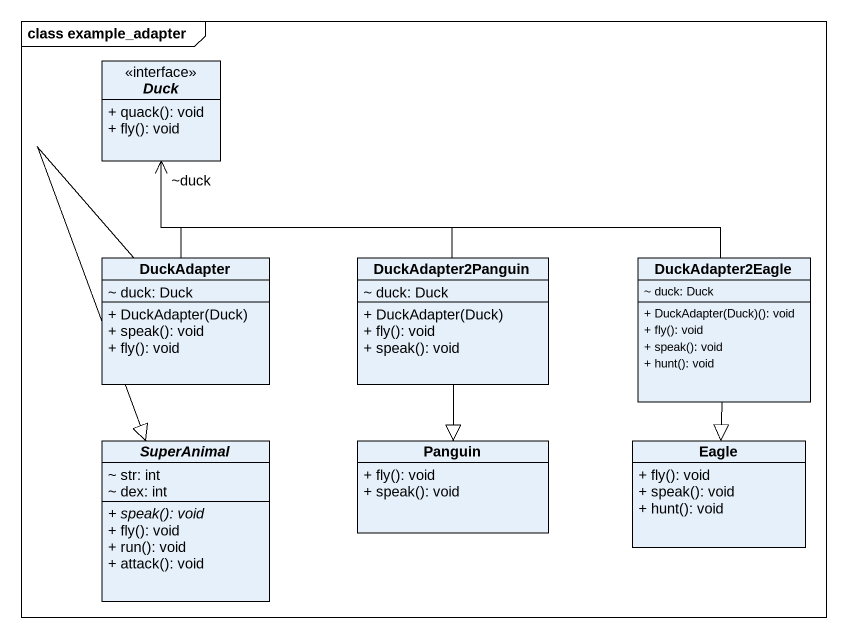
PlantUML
@startuml
mainframe class example_adapter
hide circle
hide empty members
skinparam classAttributeIconSize 0
interface Duck <<interface>> {
  + quack(): void
  + fly(): void
}
class DuckAdapter {
  ~ duck: Duck
  + DuckAdapter(Duck)
  + speak(): void
  + fly(): void
}
class DuckAdapter2Panguin {
  ~ duck: Duck
  + DuckAdapter(Duck)
  + fly(): void
  + speak(): void
}
class DuckAdapter2Eagle {
  ~ duck: Duck
  + DuckAdapter(Duck)(): void
  + fly(): void
  + speak(): void
  + hunt(): void
}
abstract class SuperAnimal {
  ~ str: int
  ~ dex: int
  {abstract} + speak(): void
  + fly(): void
  + run(): void
  + attack(): void
}
class Panguin {
  + fly(): void
  + speak(): void
}
class Eagle {
  + fly(): void
  + speak(): void
  + hunt(): void
}
DuckAdapter -up-> "~duck" Duck
DuckAdapter --|> SuperAnimal
DuckAdapter2Panguin -up-> Duck
DuckAdapter2Panguin --|> Panguin
DuckAdapter2Eagle -left-> Duck
DuckAdapter2Eagle --|> Eagle
@enduml
